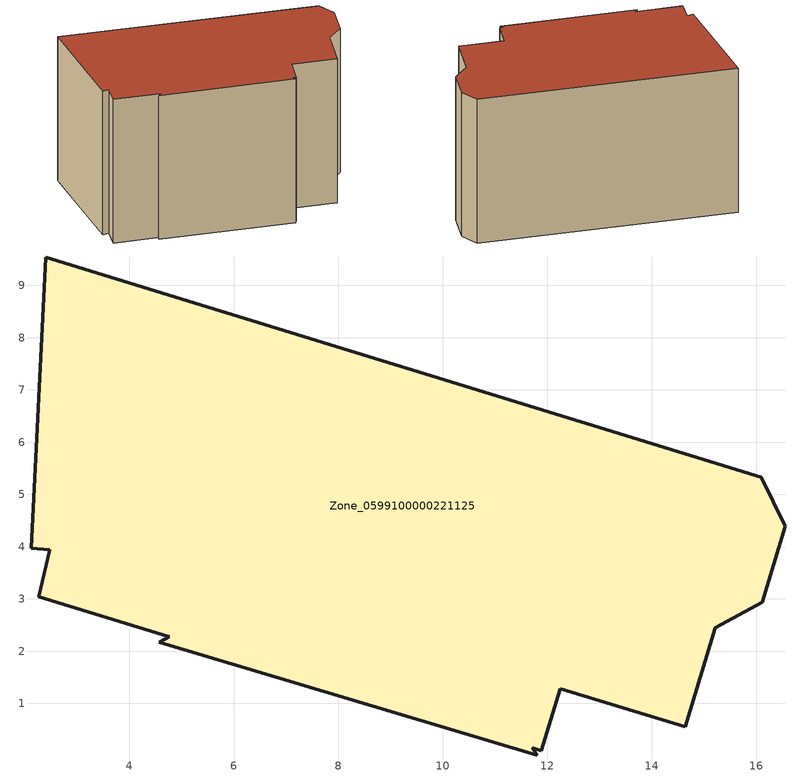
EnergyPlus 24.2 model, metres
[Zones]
Zone_0599100000221125
 floor ground (C_G): 4.58,2.17 4.77,2.28 2.28,3.04 2.49,3.94 2.13,3.97 2.41,9.54 16.1,5.33 16.56,4.39 16.12,2.94 15.22,2.45 14.64,0.55 12.25,1.28 11.89,0.1 11.72,0.15 11.81,0.01 z0
 wall outside (C_F): 14.64,0.55 15.22,2.45 16.12,2.94 16.56,4.39 16.1,5.33 2.41,9.54 2.13,3.97 2.49,3.94 2.28,3.04 4.77,2.28 4.58,2.17 11.81,0.01 11.72,0.15 11.89,0.1 12.25,1.28 14.64,0.55 z0:9.53
 roof outside (C_R): 2.28,3.04 4.77,2.28 4.58,2.17 11.81,0.01 11.72,0.15 11.89,0.1 12.25,1.28 14.64,0.55 15.22,2.45 16.12,2.94 16.56,4.39 16.1,5.33 2.41,9.54 2.13,3.97 2.49,3.94 z9.53
[BUILDING]
Pand.0599100000221125: North Axis=0; Terrain=City; Loads Convergence Tolerance Value=0.04; Temperature Convergence Tolerance Value=0.4; Solar Distribution=FullExterior; Maximum Number of Warmup Days=25; Minimum Number of Warmup Days=1
[Site:Location]
Rotterdam.The.Hague.AP_ZH_NLD Design_Conditions: Latitude=51.96; Longitude=4.45; Time Zone=1; Elevation=-4.5
[SITE:GROUNDTEMPERATURE:BUILDINGSURFACE]
18, 18, 18, 18, 18, 18, 18, 18, 18, 18, 18, 18
[MATERIAL] Thermal Absorptance=0.9; Solar Absorptance=0.7; Visible Absorptance=0.7
Name | Roughness | Thickness | Conductivity | Density | Specific Heat
G.TC.1946 | MediumSmooth | 0.15 | 1 | 540 | 1210
F.TC.1946 | Rough | 0.3 | 0.857143 | 1920 | 840
R.TC.1946 | MediumRough | 0.2 | 0.909091 | 1500 | 1000
[CONSTRUCTION]
C_G: G.TC.1946
C_F: F.TC.1946
C_R: R.TC.1946
[ZONE]
Zone_0599100000221125: Type=1; Multiplier=1; Ceiling Height=Autocalculate; Volume=Autocalculate; Floor Area=autocalculate; Part of Total Floor Area=Yes
[ZONEINFILTRATION:DESIGNFLOWRATE]
Infil_Zone_0599100000221125: Zone or ZoneList or Space or SpaceList=Zone_0599100000221125; Schedule=AlwaysOn; Design Flow Rate Calculation Method=Flow/Area; Flow Rate per Floor Area=0.003; Constant Term Coefficient=1; Temperature Term Coefficient=0; Velocity Term Coefficient=0; Velocity Squared Term Coefficient=0
[HVACTEMPLATE:ZONE:IDEALLOADSAIRSYSTEM]
Zone_0599100000221125: Maximum Heating Supply Air Temperature=50; Minimum Cooling Supply Air Temperature=13; Maximum Heating Supply Air Humidity Ratio=0.0156; Minimum Cooling Supply Air Humidity Ratio=0.0077; Heating Limit=NoLimit; Cooling Limit=NoLimit; Dehumidification Control Type=ConstantSensibleHeatRatio; Cooling Sensible Heat Ratio=0.7; Dehumidification Setpoint=60; Humidification Control Type=None; Humidification Setpoint=30; Outdoor Air Method=None; Outdoor Air Flow Rate per Person=0.00944; Outdoor Air Flow Rate per Zone Floor Area=0; Outdoor Air Flow Rate per Zone=0; Demand Controlled Ventilation Type=None; Outdoor Air Economizer Type=NoEconomizer; Heat Recovery Type=None; Sensible Heat Recovery Effectiveness=0.7; Latent Heat Recovery Effectiveness=0.65
[ZONECONTROL:THERMOSTAT]
ThermostatControl_Zone_0599100000221125: Zone or ZoneList=Zone_0599100000221125; Control Type Schedule=DualSetpointControlType; Control 1=Thermostat_Zone_0599100000221125; Temperature Difference Between Cutout And Setpoint=0
[THERMOSTATSETPOINT:DUALSETPOINT]
Thermostat_Zone_0599100000221125: Heating Setpoint Temperature Schedule=HeatingSetpoint_Zone_0599100000221125; Cooling Setpoint Temperature Schedule=CoolingSetpoint_Zone_0599100000221125
[SCHEDULE:COMPACT]
HeatingSetpoint_Zone_0599100000221125: Through: 12/31, For: AllDays, Until: 24:00, 21
CoolingSetpoint_Zone_0599100000221125: Through: 12/31, For: AllDays, Until: 24:00, 24
DualSetpointControlType: Through: 12/31, For: AllDays, Until: 24:00, 4
AlwaysOn: Through: 12/31, For: AllDays, Until: 24:00, 1
